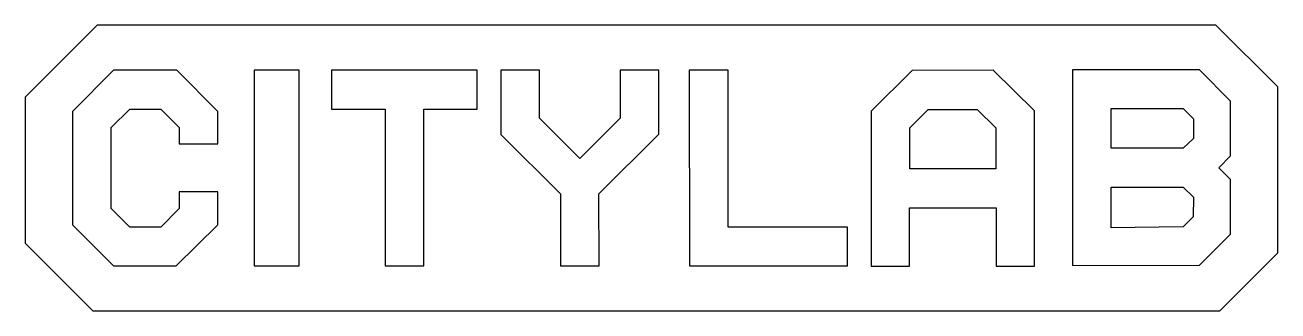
# Model space of a CAD drawing. Extents: x 0 to 5.79, y 0 to 1.32.
import ezdxf

# ---------------------------------------------------------------- set-up
doc = ezdxf.new("R2010")
doc.units = 0
doc.layers.get('0').update_dxf_attribs({"linetype": 'CONTINUOUS'})

msp = doc.modelspace()

# ---------------------------------------------------------------- linework, layer by layer
at = {"color": 3}
msp.add_lwpolyline([(0.334201, 1.32433), (0, 0.990126), (0, 0.313693), (0.313639, 0), (5.52436, 0), (5.79372, 0.269368), (5.79372, 1.03782), (5.50726, 1.32433), (0.334201, 1.32433)], close=True, dxfattribs=at)
at = {"color": 7}
for points in [[(0.712511, 0.552029), (0.712511, 0.474067), (0.627115, 0.388618), (0.483832, 0.388618), (0.398438, 0.474067), (0.398438, 0.849826), (0.483832, 0.935221), (0.627115, 0.935221), (0.712511, 0.849826), (0.712511, 0.774035), (0.89209, 0.774035), (0.89209, 0.924371), (0.701606, 1.1148), (0.409289, 1.1148), (0.218858, 0.924371), (0.218858, 0.789931), (0.218858, 0.399522), (0.409289, 0.209093), (0.698514, 0.209093), (0.89209, 0.399414), (0.89209, 0.552029), (0.712511, 0.552029)], [(1.05919, 0.209039), (1.26774, 0.209039), (1.26774, 1.1148), (1.05919, 1.1148), (1.05919, 0.209039)], [(1.84418, 0.935275), (2.09104, 0.935275), (2.09104, 1.1148), (1.41781, 1.1148), (1.41781, 0.935275), (1.66461, 0.935275), (1.66461, 0.209093), (1.84418, 0.209093), (1.84418, 0.935275)], [(2.65294, 0.541938), (2.93007, 0.819065), (2.93007, 1.1148), (2.75179, 1.1148), (2.75179, 0.892253), (2.56569, 0.706218), (2.37961, 0.892361), (2.37961, 1.1148), (2.20003, 1.1148), (2.20003, 0.817817), (2.47592, 0.541938), (2.47592, 0.209093), (2.65549, 0.209093), (2.65294, 0.541938)], [(3.07254, 0.209039), (3.80306, 0.209039), (3.80306, 0.388618), (3.25131, 0.388618), (3.25131, 1.1148), (3.07178, 1.1148), (3.07254, 0.209039)], [(4.49007, 0.20779), (4.66803, 0.20779), (4.66803, 0.917101), (4.66803, 0.927083), (4.47661, 1.1148), (4.10178, 1.11306), (3.91211, 0.924914), (3.91211, 0.20779), (4.09022, 0.20779), (4.09022, 0.478136), (4.49007, 0.478136), (4.49007, 0.20779)], [(5.57487, 0.608996), (5.52013, 0.663629), (5.57487, 0.718371), (5.57487, 0.97206), (5.43039, 1.11654), (4.84353, 1.11654), (4.84353, 0.210829), (5.43033, 0.211426), (5.57487, 0.355251), (5.57487, 0.608996)], [(4.48856, 0.657878), (4.09093, 0.657878), (4.09093, 0.847928), (4.17632, 0.933322), (4.4031, 0.933322), (4.48856, 0.847928), (4.48856, 0.657878)], [(5.40332, 0.798122), (5.35612, 0.753418), (5.02311, 0.753418), (5.02311, 0.936957), (5.35585, 0.936957), (5.40332, 0.88954), (5.40332, 0.798122)], [(5.02311, 0.573893), (5.35585, 0.573893), (5.40315, 0.526585), (5.40169, 0.436143), (5.35574, 0.390246), (5.02311, 0.384983), (5.02311, 0.573893)]]:
    msp.add_lwpolyline(points, close=True, dxfattribs=at)

doc.saveas('drawing.dxf')
